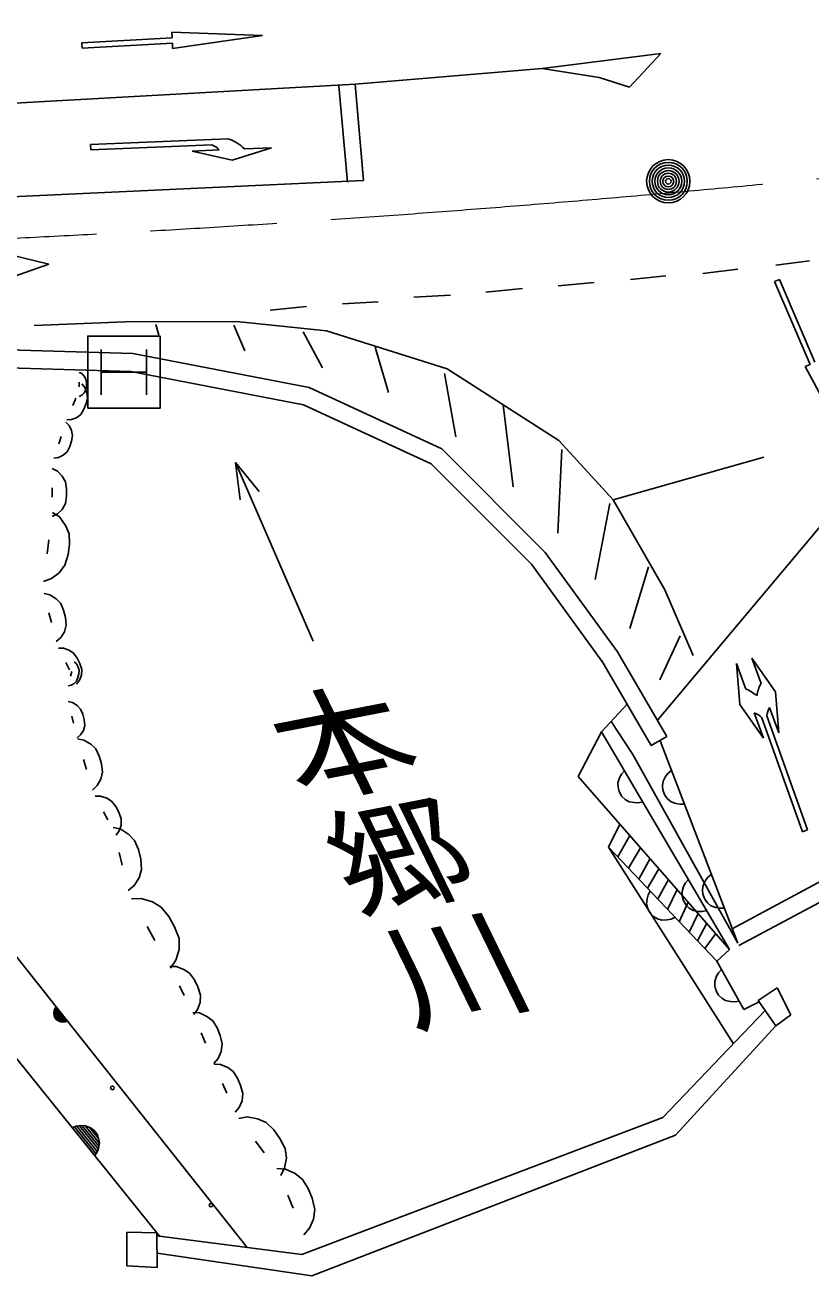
# Model space of a CAD drawing. Units: millimetres, scale not verified. Extents: x 40000 to 680000, y 20000 to 380000.
# Drawn here: x 303868 to 325634, y 246614 to 281264 of the extents above; entities that cross this region are included whole.
import ezdxf
from ezdxf.enums import TextEntityAlignment as Align

# ---------------------------------------------------------------- set-up
doc = ezdxf.new("R2010")
doc.units = ezdxf.units.MM
doc.header["$LTSCALE"] = 1000
doc.linetypes.add('CHAIN', pattern=[18.5, 12, -1.5, 3.5, -1.5])
for name, color, linetype, lineweight in [('M-BGD', 7, 'Continuous', 25), ('M-BGD-HTXT', 7, 'Continuous', 13), ('M-BMK', 2, 'CHAIN', 13), ('M-STR-STR1', 1, 'Continuous', 25), ('M-STR-STRC', 7, 'Continuous', 25), ('M-TTL-BAND', 7, 'Continuous', 25)]:
    doc.layers.add(name, color=color, linetype=linetype, lineweight=lineweight)
doc.styles.add('@ＭＳ ゴシック', font='')
doc.styles.get('@ＭＳ ゴシック').set_extended_font_data('@MS Gothic')

# ---------------------------------------------------------------- blocks, each defined once
blk = doc.blocks.new('BUHIN3')
at = {"color": 7, "linetype": 'Continuous', "lineweight": 25}
for centre, radius in [((0, 0), 600), ((0, 0), 525), ((0, 0), 450), ((0, 0), 375), ((0, 0), 300), ((0, 0), 225), ((-1, 3), 150), ((0, 0), 75)]:
    blk.add_circle(centre, radius, dxfattribs=at)
blk = doc.blocks.new('BUHIN4')
at = {"color": 7, "linetype": 'Continuous', "lineweight": 25}
for p, q in [((847, -254), (254, 847)), ((-254, -847), (-847, 254)), ((550, 297), (-550, -297))]:
    blk.add_line(p, q, dxfattribs=at)
blk.add_lwpolyline([(406, 1355), (1355, -406), (-406, -1355), (-1355, 406)], close=True, dxfattribs=at)
blk = doc.blocks.new('BUHIN7')
at = {"color": 7, "linetype": 'Continuous', "lineweight": 25}
blk.add_lwpolyline([(-222, 1017), (0, 0), (-725, 745)], dxfattribs=at)

msp = doc.modelspace()

# ---------------------------------------------------------------- linework, layer by layer
at = {"layer": 'M-BGD'}
for p, q in [((305370, 271642), (305441, 271608)), ((305370, 271243), (305370, 271376)), ((305439, 271323), (305524, 271226)), ((305441, 271608), (305509, 271534)), ((305509, 271534), (305553, 271459)), ((305553, 271459), (305569, 271361)), ((305569, 271361), (305569, 271261)), ((305441, 271014), (305370, 270977)), ((305508, 271077), (305441, 271014)), ((305553, 271157), (305508, 271077)), ((305524, 271226), (305581, 271074)), ((305569, 271261), (305553, 271157)), ((305581, 271074), (305599, 270934)), ((305189, 270724), (305272, 270924)), ((305500, 270627), (305410, 270480)), ((305563, 270777), (305500, 270627)), ((305599, 270934), (305563, 270777)), ((305153, 270335), (305023, 270325)), ((305292, 270388), (305153, 270335)), ((305410, 270480), (305292, 270388)), ((305000, 270263), (305090, 270175)), ((305090, 270175), (305155, 270031)), ((305155, 270031), (305183, 269897)), ((304800, 269664), (304867, 269864)), ((305109, 269592), (305031, 269443)), ((305159, 269742), (305109, 269592)), ((305183, 269897), (305159, 269742)), ((304793, 269284), (304667, 269265)), ((304924, 269346), (304793, 269284)), ((305031, 269443), (304924, 269346)), ((304621, 268980), (304764, 268911)), ((304764, 268911), (304900, 268764)), ((311847, 264200), (309693, 269145)), ((304900, 268764), (304987, 268614)), ((304987, 268614), (305020, 268418)), ((304621, 268182), (304621, 268448)), ((305020, 268218), (304987, 268009)), ((305020, 268418), (305020, 268218)), ((304897, 267849), (304764, 267722)), ((304987, 268009), (304897, 267849)), ((304764, 267722), (304621, 267649)), ((304628, 267766), (304821, 267638)), ((304821, 267638), (304990, 267402)), ((304990, 267402), (305086, 267171)), ((305086, 267171), (305097, 266882)), ((304479, 266618), (304529, 267000)), ((305097, 266882), (305060, 266595)), ((305060, 266595), (304972, 266300)), ((304972, 266300), (304813, 266087)), ((304598, 265931), (304379, 265852)), ((304813, 266087), (304598, 265931)), ((304398, 265518), (304559, 265484)), ((304559, 265484), (304732, 265371)), ((304732, 265371), (304856, 265243)), ((304856, 265243), (304938, 265055)), ((323452, 256234), (340017, 265102)), ((304598, 264719), (304531, 264985)), ((304938, 265055), (304988, 264855)), ((304988, 264855), (305007, 264637)), ((304957, 264455), (304856, 264296)), ((305007, 264637), (304957, 264455)), ((323633, 255764), (340026, 264540)), ((304856, 264296), (304731, 264187)), ((304799, 264002), (304933, 264004)), ((304933, 264004), (305090, 263945)), ((305090, 263945), (305211, 263865)), ((305211, 263865), (305309, 263730)), ((305309, 263730), (305384, 263580)), ((305099, 263403), (304999, 263603)), ((305130, 263225), (305164, 263359)), ((305230, 263625), (305293, 263572)), ((305293, 263572), (305343, 263482)), ((305343, 263482), (305367, 263396)), ((305367, 263396), (305359, 263294)), ((305384, 263580), (305438, 263411)), ((305438, 263411), (305430, 263257)), ((305227, 263025), (305144, 262978)), ((305292, 263093), (305227, 263025)), ((305334, 263194), (305292, 263093)), ((305378, 263113), (305298, 263004)), ((305359, 263294), (305334, 263194)), ((305430, 263257), (305378, 263113)), ((305144, 262978), (305064, 262959)), ((305064, 262523), (305184, 262497)), ((305184, 262497), (305314, 262413)), ((305314, 262413), (305407, 262317)), ((305407, 262317), (305469, 262176)), ((320544, 262449), (319834, 261683)), ((305213, 261924), (305164, 262123)), ((305469, 262176), (305506, 262026)), ((305506, 262026), (305520, 261863)), ((320697, 261062), (320103, 261974)), ((305483, 261726), (305407, 261606)), ((305520, 261863), (305483, 261726)), ((319182, 260446), (319834, 261683)), ((319834, 261683), (323382, 255660)), ((305407, 261606), (305313, 261524)), ((305323, 261489), (305497, 261459)), ((305497, 261459), (305688, 261346)), ((305688, 261346), (305826, 261214)), ((321456, 261436), (323608, 255829)), ((305572, 260640), (305489, 260923)), ((305826, 261214), (305923, 261016)), ((305923, 261016), (305985, 260804)), ((323608, 255829), (320697, 261062)), ((306015, 260571), (305970, 260373)), ((305985, 260804), (306015, 260571)), ((320387, 260517), (320467, 260608)), ((321677, 260541), (321771, 260617)), ((305970, 260373), (305868, 260197)), ((323382, 255660), (319182, 260446)), ((320288, 260276), (320333, 260416)), ((320292, 260151), (320288, 260276)), ((320333, 260416), (320387, 260517)), ((321523, 260196), (321539, 260320)), ((321539, 260320), (321607, 260450)), ((321607, 260450), (321677, 260541)), ((299852, 260221), (304554, 254288)), ((305868, 260197), (305739, 260074)), ((305810, 259902), (305957, 259907)), ((305957, 259907), (306132, 259848)), ((320322, 260032), (320292, 260151)), ((320400, 259898), (320322, 260032)), ((320490, 259815), (320400, 259898)), ((321532, 260073), (321523, 260196)), ((321588, 259929), (321532, 260073)), ((321662, 259831), (321588, 259929)), ((306132, 259848), (306267, 259764)), ((306267, 259764), (306380, 259619)), ((306380, 259619), (306468, 259457)), ((320598, 259751), (320490, 259815)), ((320741, 259725), (320598, 259751)), ((320855, 259722), (320741, 259725)), ((320975, 259746), (320855, 259722)), ((321758, 259750), (321662, 259831)), ((321895, 259701), (321758, 259750)), ((322007, 259680), (321895, 259701)), ((322129, 259684), (322007, 259680)), ((306159, 259253), (306043, 259469)), ((306468, 259457), (306532, 259272)), ((306532, 259272), (306529, 259103)), ((306309, 259038), (306519, 258991)), ((306477, 258942), (306392, 258820)), ((306529, 259103), (306477, 258942)), ((306519, 258991), (306744, 258842)), ((306744, 258842), (306904, 258672)), ((320029, 258492), (320340, 259127)), ((306904, 258672), (307009, 258425)), ((323024, 255334), (320029, 258492)), ((320029, 258492), (323487, 253047)), ((320285, 258222), (320615, 258814)), ((306559, 257990), (306476, 258340)), ((307009, 258425), (307071, 258163)), ((307071, 258163), (307093, 257877)), ((320584, 257907), (320913, 258474)), ((320871, 257605), (321176, 258174)), ((307093, 257877), (307025, 257640)), ((321104, 257358), (321425, 257890)), ((307025, 257640), (306890, 257432)), ((321390, 257057), (321687, 257592)), ((322108, 257404), (322161, 257506)), ((322161, 257506), (322241, 257596)), ((322645, 257439), (322713, 257569)), ((322713, 257569), (322782, 257660)), ((322782, 257660), (322876, 257736)), ((306890, 257432), (306725, 257291)), ((321095, 257059), (321125, 257170)), ((321125, 257170), (321183, 257276)), ((321663, 256769), (321925, 257320)), ((322063, 257264), (322108, 257404)), ((322067, 257139), (322063, 257264)), ((322096, 257020), (322067, 257139)), ((322628, 257314), (322645, 257439)), ((322638, 257192), (322628, 257314)), ((322693, 257047), (322638, 257192)), ((306817, 257057), (307080, 257073)), ((307080, 257073), (307395, 256973)), ((307395, 256973), (307641, 256828)), ((307641, 256828), (307848, 256573)), ((321083, 256912), (321095, 257059)), ((321115, 256791), (321083, 256912)), ((321170, 256682), (321115, 256791)), ((321988, 256426), (322237, 256965)), ((322175, 256887), (322096, 257020)), ((322265, 256803), (322175, 256887)), ((322372, 256739), (322265, 256803)), ((322768, 256950), (322693, 257047)), ((322863, 256869), (322768, 256950)), ((323000, 256820), (322863, 256869)), ((323113, 256799), (323000, 256820)), ((323234, 256803), (323113, 256799)), ((307848, 256573), (308010, 256286)), ((321277, 256570), (321170, 256682)), ((321383, 256508), (321277, 256570)), ((321502, 256470), (321383, 256508)), ((321648, 256477), (321502, 256470)), ((321760, 256500), (321648, 256477)), ((321871, 256550), (321760, 256500)), ((322261, 256139), (322510, 256654)), ((322515, 256713), (322372, 256739)), ((322630, 256711), (322515, 256713)), ((322749, 256735), (322630, 256711)), ((307466, 255909), (307250, 256292)), ((308010, 256286), (308133, 255958)), ((322494, 255893), (322749, 256382)), ((322690, 255687), (322997, 256099)), ((308133, 255958), (308134, 255655)), ((308134, 255655), (308045, 255365)), ((323024, 255334), (323382, 255660)), ((307877, 255184), (308055, 255186)), ((308045, 255365), (307899, 255144)), ((308055, 255186), (308265, 255107)), ((308265, 255107), (308426, 255001)), ((323773, 253999), (323024, 255334)), ((323072, 255014), (323154, 255103)), ((308426, 255001), (308558, 254821)), ((308558, 254821), (308658, 254622)), ((322968, 254775), (323016, 254914)), ((322970, 254649), (322968, 254775)), ((323016, 254914), (323072, 255014)), ((308277, 254385), (308143, 254651)), ((308658, 254622), (308729, 254395)), ((308729, 254395), (308719, 254191)), ((322997, 254530), (322970, 254649)), ((323073, 254395), (322997, 254530)), ((323161, 254309), (323073, 254395)), ((324175, 254241), (324697, 254592)), ((324697, 254592), (325073, 253849)), ((304554, 254288), (310023, 247405)), ((304676, 253964), (304696, 254017)), ((304695, 254009), (304975, 253657)), ((304696, 254017), (304729, 254068)), ((305008, 253667), (304712, 254039)), ((304729, 254068), (305040, 253676)), ((308649, 253998), (308543, 253853)), ((308719, 254191), (308649, 253998)), ((323267, 254243), (323161, 254309)), ((323409, 254214), (323267, 254243)), ((323524, 254209), (323409, 254214)), ((323643, 254230), (323524, 254209)), ((324196, 254211), (323773, 253999)), ((324663, 253542), (324175, 254241)), ((304663, 253891), (304676, 253964)), ((304674, 253829), (304663, 253891)), ((304856, 253656), (304668, 253893)), ((304673, 253937), (304899, 253652)), ((304696, 253772), (304674, 253829)), ((304680, 253828), (304796, 253682)), ((304939, 253652), (304683, 253974)), ((304744, 253711), (304696, 253772)), ((304795, 253677), (304744, 253711)), ((304853, 253652), (304795, 253677)), ((304926, 253648), (304853, 253652)), ((304982, 253656), (304926, 253648)), ((305040, 253676), (304982, 253656)), ((308515, 253913), (308698, 253901)), ((308698, 253901), (308907, 253805)), ((308907, 253805), (309065, 253684)), ((309065, 253684), (309186, 253490)), ((324368, 253964), (321528, 251006)), ((325073, 253849), (324663, 253542)), ((308865, 253064), (308748, 253347)), ((309186, 253490), (309273, 253278)), ((321880, 250515), (324660, 253546)), ((307597, 247712), (303377, 252960)), ((309273, 253278), (309329, 253040)), ((309329, 253040), (309304, 252831)), ((309218, 252639), (309098, 252498)), ((309304, 252831), (309218, 252639)), ((309105, 252480), (309279, 252473)), ((309279, 252473), (309480, 252386)), ((309480, 252386), (309632, 252274)), ((309632, 252274), (309751, 252093)), ((309455, 251682), (309338, 251948)), ((309751, 252093), (309838, 251893)), ((309838, 251893), (309897, 251669)), ((309897, 251669), (309877, 251470)), ((309799, 251285), (309688, 251149)), ((309877, 251470), (309799, 251285)), ((309788, 250976), (310019, 251018)), ((310019, 251018), (310309, 250964)), ((310309, 250964), (310543, 250862)), ((321528, 251006), (311538, 247212)), ((305173, 250726), (305288, 250767)), ((305800, 249947), (305173, 250726)), ((305238, 250745), (305833, 250005)), ((305288, 250767), (305400, 250783)), ((305866, 250064), (305302, 250765)), ((305374, 250775), (305890, 250134)), ((305400, 250783), (305547, 250776)), ((305910, 250208), (305454, 250775)), ((305541, 250768), (305920, 250296)), ((305547, 250776), (305663, 250728)), ((305895, 250427), (305662, 250717)), ((305663, 250728), (305766, 250660)), ((305766, 250660), (305863, 250539)), ((305863, 250539), (305907, 250424)), ((310543, 250862), (310754, 250658)), ((310754, 250658), (310929, 250421)), ((305929, 250301), (305905, 250156)), ((305907, 250424), (305929, 250301)), ((310487, 250028), (310254, 250344)), ((310929, 250421), (311073, 250143)), ((311812, 246614), (321880, 250515)), ((305866, 250048), (305800, 249947)), ((305905, 250156), (305866, 250048)), ((311106, 249874), (311058, 249608)), ((311073, 250143), (311106, 249874)), ((310844, 249589), (311080, 249573)), ((311058, 249608), (310953, 249395)), ((311080, 249573), (311350, 249448)), ((311350, 249448), (311553, 249291)), ((311553, 249291), (311710, 249040)), ((311293, 248490), (311144, 248857)), ((311710, 249040), (311822, 248765)), ((311822, 248765), (311894, 248458)), ((311894, 248458), (311860, 248188)), ((311860, 248188), (311748, 247939)), ((306688, 247831), (306684, 246898)), ((306688, 247831), (307521, 247812)), ((307525, 246852), (307521, 247812)), ((311748, 247939), (311593, 247758)), ((311538, 247212), (307521, 247722)), ((307524, 247242), (311812, 246614)), ((306684, 246898), (307525, 246852))]:
    msp.add_line(p, q, dxfattribs=at)
for centre in [(306289, 251824), (309017, 248575)]:
    msp.add_circle(centre, 49.8, dxfattribs=at)
at = {"layer": 'M-BMK'}
msp.add_arc((281506, 724819), 450000, 262.15082, 279.70893, dxfattribs=at)
at = {"layer": 'M-STR-STR1'}
for p, q in [((332138, 274826), (321396, 262018)), ((306849, 272164), (302169, 272305)), ((311733, 271220), (306849, 272164)), ((306794, 271665), (302173, 271805)), ((311579, 270740), (306794, 271665)), ((315411, 269528), (311733, 271220)), ((315120, 269112), (311579, 270740)), ((318272, 266655), (315411, 269528)), ((317890, 266329), (315120, 269112)), ((320275, 263905), (318272, 266655)), ((319870, 263610), (317890, 266329)), ((321640, 261561), (320275, 263905)), ((321208, 261309), (319843, 263653)), ((321640, 261561), (321208, 261309))]:
    msp.add_line(p, q, dxfattribs=at)
at = {"layer": 'M-STR-STRC'}
for p, q in [((307940, 280912), (307931, 281062)), ((307931, 281062), (310440, 280977)), ((305444, 280773), (307940, 280912)), ((305452, 280624), (305444, 280773)), ((307948, 280763), (305452, 280624)), ((307956, 280613), (307948, 280763)), ((310440, 280977), (307956, 280613)), ((318186, 280058), (321479, 280475)), ((321479, 280475), (320608, 279543)), ((318186, 280058), (313008, 279623)), ((319772, 279806), (318186, 280058)), ((320608, 279543), (319772, 279806)), ((313008, 279623), (291042, 278400)), ((312560, 279584), (312795, 276915)), ((313008, 279623), (313243, 276954)), ((309030, 278096), (305683, 277956)), ((305683, 277956), (305690, 277806)), ((305683, 277956), (305690, 277806)), ((305690, 277806), (309037, 277946)), ((309030, 278096), (309480, 278115)), ((308494, 277773), (309243, 277804)), ((309605, 277519), (308494, 277773)), ((310692, 277865), (309605, 277519)), ((310692, 277865), (309942, 277834)), ((313243, 276954), (279626, 275399)), ((304531, 274644), (301973, 275255)), ((302149, 273802), (304531, 274644)), ((323607, 274499), (322635, 274378)), ((325590, 274730), (324663, 274608)), ((319632, 274130), (318630, 274037)), ((321616, 274317), (320640, 274219)), ((324623, 274161), (324761, 274220)), ((325607, 271863), (324623, 274161)), ((324761, 274220), (325745, 271922)), ((315651, 273780), (314632, 273722)), ((317643, 273963), (316633, 273868)), ((311660, 273471), (310659, 273368)), ((313646, 273595), (312656, 273542)), ((306644, 273042), (309722, 273053)), ((309722, 273053), (312214, 272789)), ((304125, 272941), (306644, 273042)), ((307577, 272672), (307489, 272968)), ((309651, 272953), (309954, 272237)), ((312107, 271766), (311575, 272765)), ((312214, 272789), (315561, 271745)), ((313569, 272342), (313936, 271081)), ((315561, 271745), (318650, 269755)), ((325470, 271804), (325607, 271863)), ((326661, 269595), (325470, 271804)), ((315795, 269857), (315484, 271611)), ((317107, 270742), (317385, 268469)), ((318650, 269755), (320158, 268117)), ((318628, 267188), (318738, 269508)), ((320158, 268117), (324329, 269296)), ((320064, 268011), (319654, 265903)), ((320158, 268117), (321586, 265615)), ((320615, 264552), (321133, 266260)), ((321586, 265615), (322368, 263800)), ((322010, 264341), (321447, 263131)), ((324000, 263730), (324653, 262795)), ((324000, 263730), (324252, 263023)), ((323576, 263578), (323664, 262441)), ((323576, 263578), (323828, 262872)), ((324653, 262795), (324740, 261658)), ((323664, 262441), (324317, 261507)), ((324740, 261658), (324488, 262364)), ((324317, 261507), (324064, 262213)), ((324273, 262075), (325400, 258920)), ((325541, 258971), (324414, 262125)), ((325400, 258920), (325541, 258971)), ((325400, 258920), (325541, 258971))]:
    msp.add_line(p, q, dxfattribs=at)
for centre, radius, start, end in [((308866, 277476), 500, 41.0452, 70.0002), ((309211, 277151), 1000, 43.0135, 74.3916), ((325121, 262528), 1000, 150.2897, 170.8385), ((323471, 261938), 1000, 48.4999, 69.0491), ((324913, 262102), 500, 148.3212, 177.2762), ((323901, 261740), 500, 42.0609, 71.016)]:
    msp.add_arc(centre, radius, start, end, dxfattribs=at)

# ---------------------------------------------------------------- block references
at = {"layer": 'M-BGD'}
for name, p, rotation in [('BUHIN4', (306606, 271648), 151.66667), ('BUHIN7', (309693, 269145), 175.20671)]:
    msp.add_blockref(name, p, dxfattribs=dict(at, rotation=rotation))
at = {"layer": 'M-TTL-BAND', "rotation": 151.66667}
msp.add_blockref('BUHIN3', (321683, 276935), dxfattribs=at)

# ---------------------------------------------------------------- texts
at = {"layer": 'M-BGD-HTXT', "style": '@ＭＳ ゴシック', "oblique": 15}
msp.add_text('本郷川', height=2566, rotation=296, dxfattribs=at).set_placement((309867, 262385), align=Align.BOTTOM_LEFT)

doc.saveas('drawing.dxf')
